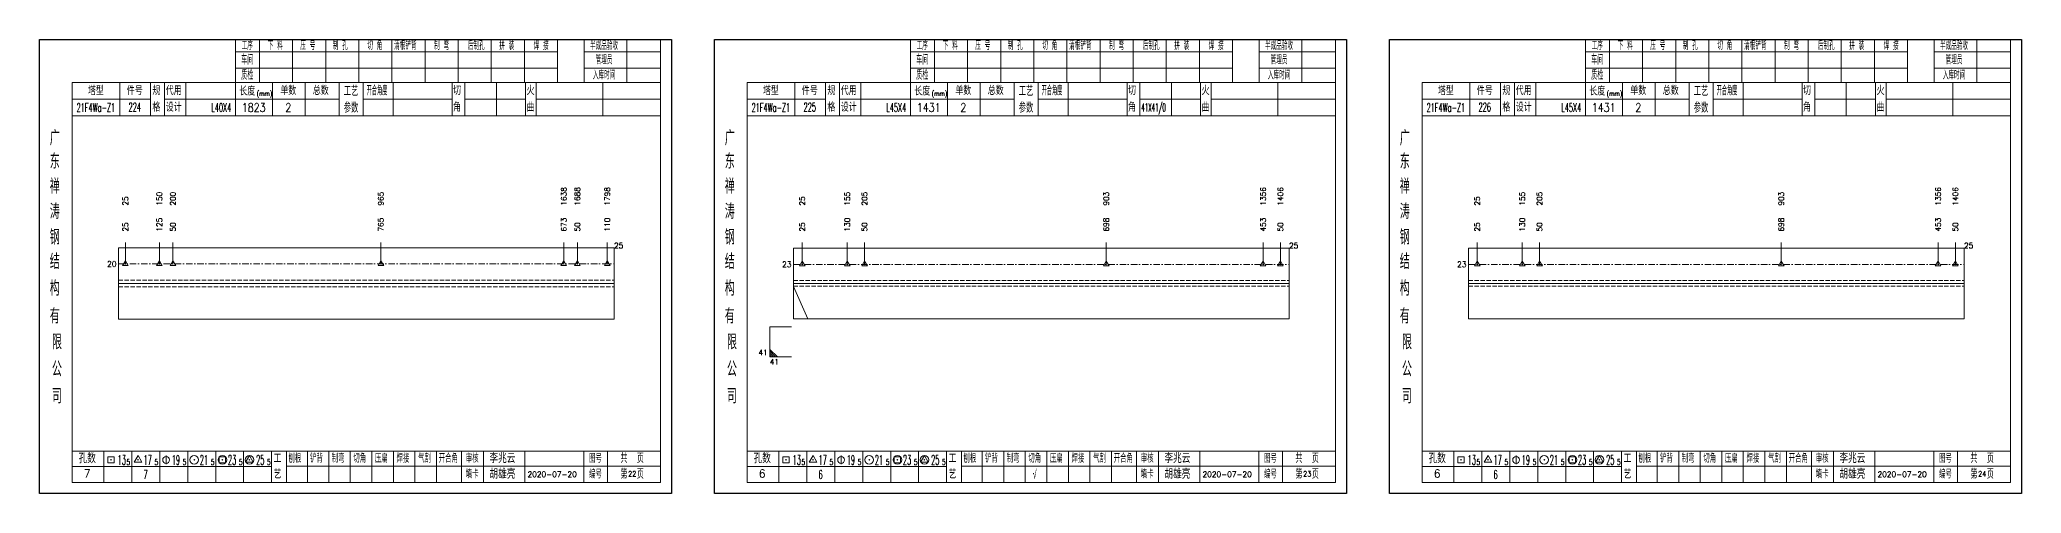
# Model space of a CAD drawing. Extents: x 1310 to 15542, y -76 to 8381.
# Drawn here: x 8071 to 8988, y 5084 to 5294 of the extents above; entities that cross this region are included whole.
import ezdxf
from ezdxf.enums import TextEntityAlignment as Align

# ---------------------------------------------------------------- set-up
doc = ezdxf.new("R2010")
doc.units = 0
doc.header["$MEASUREMENT"] = 0
doc.linetypes.add('一点画线', pattern=[5.2, 3, -1, 0.2, -1])
doc.linetypes.add('虚线', pattern=[2.75, 2, -0.75])
doc.layers.get('0').update_dxf_attribs({"linetype": 'CONTINUOUS', "lineweight": 25})
for name, color, linetype, lineweight in [('1', 7, 'CONTINUOUS', 25), ('4', 7, 'CONTINUOUS', 25), ('5', 7, 'CONTINUOUS', 25)]:
    doc.layers.add(name, color=color, linetype=linetype, lineweight=lineweight)
doc.styles.get("Standard").update_dxf_attribs({"font": 'simplex.shx', "width": 0.7, "height": 3, "bigfont": 'gbhzfs.shx'})

# ---------------------------------------------------------------- blocks, each defined once
blk = doc.blocks.new('孔17.5')
at = {"layer": '5', "color": 7, "linetype": 'Continuous', "lineweight": 13}
for p, q in [((0, 1), (-0.866, -0.5)), ((-0.1, -0.1), (0.1, 0.1)), ((0.1, -0.1), (-0.1, 0.1)), ((0.866, -0.5), (0, 1)), ((-0.866, -0.5), (0.866, -0.5))]:
    blk.add_line(p, q, dxfattribs=at)
blk = doc.blocks.new('CTJGK')
at = {"color": 6, "linetype": 'Continuous'}
for p, q in [((0, 209.97), (292.13, 209.97)), ((0, 0), (0, 209.97)), ((292.13, 209.97), (292.13, 0)), ((292.13, 0), (0, 0))]:
    blk.add_line(p, q, dxfattribs=at)

msp = doc.modelspace()

# ---------------------------------------------------------------- linework, layer by layer
at = {"color": 7, "linetype": 'Continuous', "lineweight": 18}
for p, q in [((8107.652, 5197.354), (8107.652, 5164.354)), ((8107.652, 5197.354), (8336.782, 5197.354)), ((8336.782, 5197.354), (8336.782, 5164.354)), ((8419.782, 5197.187), (8419.782, 5164.521)), ((8419.782, 5197.187), (8648.912, 5197.187)), ((8648.912, 5197.187), (8648.912, 5164.521)), ((8731.912, 5197.187), (8731.912, 5164.521)), ((8731.912, 5197.187), (8961.042, 5197.187)), ((8961.042, 5197.187), (8961.042, 5164.521)), ((8107.652, 5180.854), (8336.782, 5180.854)), ((8419.782, 5180.854), (8648.912, 5180.854)), ((8731.912, 5180.854), (8961.042, 5180.854))]:
    msp.add_line(p, q, dxfattribs=at)
at = {"color": 7, "linetype": 'Continuous', "lineweight": 13}
for p, q in [((8110.794, 5189.854), (8110.794, 5199.854)), ((8126.505, 5189.854), (8126.505, 5199.854)), ((8132.789, 5189.854), (8132.789, 5199.854)), ((8228.941, 5189.854), (8228.941, 5199.854)), ((8313.529, 5189.854), (8313.529, 5199.854)), ((8319.814, 5189.854), (8319.814, 5199.854)), ((8333.639, 5189.854), (8333.639, 5199.854)), ((8423.785, 5189.687), (8423.785, 5199.854)), ((8444.6, 5189.687), (8444.6, 5199.854)), ((8452.606, 5189.687), (8452.606, 5199.854)), ((8564.369, 5189.687), (8564.369, 5199.854)), ((8636.903, 5189.687), (8636.903, 5199.854)), ((8644.909, 5189.687), (8644.909, 5199.854)), ((8735.915, 5189.687), (8735.915, 5199.854)), ((8756.73, 5189.687), (8756.73, 5199.854)), ((8764.736, 5189.687), (8764.736, 5199.854)), ((8876.499, 5189.687), (8876.499, 5199.854)), ((8949.033, 5189.687), (8949.033, 5199.854)), ((8957.039, 5189.687), (8957.039, 5199.854)), ((8419.782, 5179.402), (8426.347, 5164.521)), ((8408.782, 5160.854), (8418.782, 5160.854)), ((8408.782, 5160.854), (8408.782, 5146.854)), ((8412.282, 5146.854), (8408.782, 5150.354)), ((8411.407, 5146.854), (8408.782, 5149.479)), ((8410.532, 5146.854), (8408.782, 5148.604)), ((8409.657, 5146.854), (8408.782, 5147.729)), ((8408.782, 5146.854), (8418.782, 5146.854))]:
    msp.add_line(p, q, dxfattribs=at)
at = {"color": 3, "linetype": '一点画线', "lineweight": 13}
for p, q in [((8107.652, 5189.854), (8336.782, 5189.854)), ((8419.782, 5189.687), (8648.912, 5189.687)), ((8731.912, 5189.687), (8961.042, 5189.687))]:
    msp.add_line(p, q, dxfattribs=at)
at = {"color": 1, "linetype": '虚线', "lineweight": 18}
for p, q in [((8107.652, 5182.354), (8336.782, 5182.354)), ((8107.652, 5179.354), (8336.782, 5179.354)), ((8419.782, 5182.187), (8648.912, 5182.187)), ((8419.782, 5179.521), (8648.912, 5179.521)), ((8731.912, 5182.187), (8961.042, 5182.187)), ((8731.912, 5179.521), (8961.042, 5179.521))]:
    msp.add_line(p, q, dxfattribs=at)
at = {"layer": '1', "color": 7, "linetype": 'Continuous', "lineweight": 18}
for p, q in [((8107.652, 5164.354), (8336.782, 5164.354)), ((8419.782, 5164.521), (8648.912, 5164.521)), ((8731.912, 5164.521), (8961.042, 5164.521))]:
    msp.add_line(p, q, dxfattribs=at)
at = {"layer": '4', "color": 1, "linetype": 'Continuous', "lineweight": 18}
for p, q in [((8071.152, 5293.681), (8071.152, 5083.711)), ((8363.282, 5293.681), (8071.152, 5293.681)), ((8161.782, 5293.681), (8161.782, 5273.841)), ((8310.622, 5287.951), (8161.782, 5287.951)), ((8172.812, 5293.681), (8172.812, 5273.821)), ((8188.122, 5293.681), (8188.122, 5273.821)), ((8203.442, 5293.681), (8203.442, 5273.821)), ((8218.752, 5293.681), (8218.752, 5273.821)), ((8234.062, 5293.681), (8234.062, 5273.821)), ((8249.372, 5293.681), (8249.372, 5273.821)), ((8264.692, 5293.681), (8264.692, 5273.821)), ((8280.002, 5293.681), (8280.002, 5273.821)), ((8295.312, 5293.681), (8295.312, 5273.821)), ((8310.622, 5293.681), (8310.622, 5273.841)), ((8310.622, 5293.681), (8310.622, 5273.821)), ((8322.902, 5293.681), (8322.902, 5273.821)), ((8358.232, 5287.951), (8322.902, 5287.951)), ((8342.652, 5293.681), (8342.652, 5273.821)), ((8358.232, 5293.681), (8358.232, 5273.821)), ((8363.282, 5263.881), (8363.282, 5293.681)), ((8383.282, 5293.681), (8383.282, 5083.711)), ((8675.412, 5293.681), (8383.282, 5293.681)), ((8473.912, 5293.681), (8473.912, 5273.841)), ((8622.752, 5287.951), (8473.912, 5287.951)), ((8484.942, 5293.681), (8484.942, 5273.821)), ((8500.252, 5293.681), (8500.252, 5273.821)), ((8515.572, 5293.681), (8515.572, 5273.821)), ((8530.882, 5293.681), (8530.882, 5273.821)), ((8546.192, 5293.681), (8546.192, 5273.821)), ((8561.502, 5293.681), (8561.502, 5273.821)), ((8576.822, 5293.681), (8576.822, 5273.821)), ((8592.132, 5293.681), (8592.132, 5273.821)), ((8607.442, 5293.681), (8607.442, 5273.821)), ((8622.752, 5293.681), (8622.752, 5273.841)), ((8622.752, 5293.681), (8622.752, 5273.821)), ((8635.032, 5293.681), (8635.032, 5273.821)), ((8670.362, 5287.951), (8635.032, 5287.951)), ((8654.782, 5293.681), (8654.782, 5273.821)), ((8670.362, 5293.681), (8670.362, 5273.821)), ((8675.412, 5263.881), (8675.412, 5293.681)), ((8695.412, 5293.681), (8695.412, 5083.711)), ((8987.542, 5293.681), (8695.412, 5293.681)), ((8786.042, 5293.681), (8786.042, 5273.841)), ((8934.882, 5287.951), (8786.042, 5287.951)), ((8797.072, 5293.681), (8797.072, 5273.821)), ((8812.382, 5293.681), (8812.382, 5273.821)), ((8827.702, 5293.681), (8827.702, 5273.821)), ((8843.012, 5293.681), (8843.012, 5273.821)), ((8858.322, 5293.681), (8858.322, 5273.821)), ((8873.632, 5293.681), (8873.632, 5273.821)), ((8888.952, 5293.681), (8888.952, 5273.821)), ((8904.262, 5293.681), (8904.262, 5273.821)), ((8919.572, 5293.681), (8919.572, 5273.821)), ((8934.882, 5293.681), (8934.882, 5273.841)), ((8934.882, 5293.681), (8934.882, 5273.821)), ((8947.162, 5293.681), (8947.162, 5273.821)), ((8982.492, 5287.951), (8947.162, 5287.951)), ((8966.912, 5293.681), (8966.912, 5273.821)), ((8982.492, 5293.681), (8982.492, 5273.821)), ((8987.542, 5263.881), (8987.542, 5293.681)), ((8310.622, 5280.471), (8161.782, 5280.471)), ((8358.232, 5280.471), (8322.902, 5280.471)), ((8622.752, 5280.471), (8473.912, 5280.471)), ((8670.362, 5280.471), (8635.032, 5280.471)), ((8934.882, 5280.471), (8786.042, 5280.471)), ((8982.492, 5280.471), (8947.162, 5280.471)), ((8086.162, 5273.821), (8086.162, 5088.761)), ((8358.232, 5273.821), (8086.162, 5273.821)), ((8108.282, 5273.831), (8108.282, 5258.411)), ((8122.432, 5258.411), (8122.432, 5273.821)), ((8128.932, 5258.411), (8128.932, 5273.821)), ((8138.802, 5273.821), (8138.802, 5258.411)), ((8161.782, 5273.841), (8161.782, 5258.411)), ((8178.902, 5273.821), (8178.902, 5258.411)), ((8193.952, 5273.821), (8193.952, 5258.411)), ((8209.652, 5273.821), (8209.652, 5258.411)), ((8220.712, 5273.821), (8220.712, 5258.411)), ((8234.662, 5273.821), (8234.662, 5258.411)), ((8261.962, 5273.821), (8261.962, 5258.411)), ((8267.722, 5273.821), (8267.722, 5258.411)), ((8282.342, 5273.821), (8282.342, 5258.411)), ((8295.802, 5273.821), (8295.802, 5258.411)), ((8300.792, 5273.821), (8300.792, 5258.411)), ((8331.532, 5273.821), (8331.532, 5258.411)), ((8358.232, 5088.761), (8358.232, 5273.821)), ((8398.292, 5273.821), (8398.292, 5088.761)), ((8670.362, 5273.821), (8398.292, 5273.821)), ((8420.412, 5273.831), (8420.412, 5258.411)), ((8434.562, 5258.411), (8434.562, 5273.821)), ((8441.062, 5258.411), (8441.062, 5273.821)), ((8450.932, 5273.821), (8450.932, 5258.411)), ((8473.912, 5273.841), (8473.912, 5258.411)), ((8491.032, 5273.821), (8491.032, 5258.411)), ((8506.082, 5273.821), (8506.082, 5258.411)), ((8521.782, 5273.821), (8521.782, 5258.411)), ((8532.842, 5273.821), (8532.842, 5258.411)), ((8546.792, 5273.821), (8546.792, 5258.411)), ((8574.092, 5273.821), (8574.092, 5258.411)), ((8579.852, 5273.821), (8579.852, 5258.411)), ((8594.472, 5273.821), (8594.472, 5258.411)), ((8607.932, 5273.821), (8607.932, 5258.411)), ((8612.922, 5273.821), (8612.922, 5258.411)), ((8643.662, 5273.821), (8643.662, 5258.411)), ((8670.362, 5088.761), (8670.362, 5273.821)), ((8710.422, 5273.821), (8710.422, 5088.761)), ((8982.492, 5273.821), (8710.422, 5273.821)), ((8732.542, 5273.831), (8732.542, 5258.411)), ((8746.692, 5258.411), (8746.692, 5273.821)), ((8753.192, 5258.411), (8753.192, 5273.821)), ((8763.062, 5273.821), (8763.062, 5258.411)), ((8786.042, 5273.841), (8786.042, 5258.411)), ((8803.162, 5273.821), (8803.162, 5258.411)), ((8818.212, 5273.821), (8818.212, 5258.411)), ((8833.912, 5273.821), (8833.912, 5258.411)), ((8844.972, 5273.821), (8844.972, 5258.411)), ((8858.922, 5273.821), (8858.922, 5258.411)), ((8886.222, 5273.821), (8886.222, 5258.411)), ((8891.982, 5273.821), (8891.982, 5258.411)), ((8906.602, 5273.821), (8906.602, 5258.411)), ((8920.062, 5273.821), (8920.062, 5258.411)), ((8925.052, 5273.821), (8925.052, 5258.411)), ((8955.792, 5273.821), (8955.792, 5258.411)), ((8982.492, 5088.761), (8982.492, 5273.821)), ((8122.432, 5266.061), (8086.162, 5266.061)), ((8209.652, 5266.111), (8128.932, 5266.111)), ((8220.712, 5266.111), (8261.962, 5266.111)), ((8267.722, 5266.111), (8295.802, 5266.111)), ((8300.792, 5266.111), (8358.412, 5266.111)), ((8363.282, 5083.711), (8363.282, 5263.881)), ((8434.562, 5266.061), (8398.292, 5266.061)), ((8521.782, 5266.111), (8441.062, 5266.111)), ((8532.842, 5266.111), (8574.092, 5266.111)), ((8579.852, 5266.111), (8607.932, 5266.111)), ((8612.922, 5266.111), (8670.542, 5266.111)), ((8675.412, 5083.711), (8675.412, 5263.881)), ((8746.692, 5266.061), (8710.422, 5266.061)), ((8833.912, 5266.111), (8753.192, 5266.111)), ((8844.972, 5266.111), (8886.222, 5266.111)), ((8891.982, 5266.111), (8920.062, 5266.111)), ((8925.052, 5266.111), (8982.672, 5266.111)), ((8987.542, 5083.711), (8987.542, 5263.881)), ((8358.412, 5258.411), (8086.162, 5258.411)), ((8670.542, 5258.411), (8398.292, 5258.411)), ((8982.672, 5258.411), (8710.422, 5258.411)), ((8086.162, 5103.291), (8358.232, 5103.291)), ((8178.412, 5096.161), (8086.162, 5096.161)), ((8100.852, 5103.291), (8100.852, 5088.761)), ((8113.782, 5088.761), (8113.782, 5103.291)), ((8126.712, 5103.291), (8126.712, 5088.761)), ((8139.632, 5088.761), (8139.632, 5103.291)), ((8152.562, 5103.291), (8152.562, 5088.761)), ((8165.492, 5088.761), (8165.492, 5103.291)), ((8178.412, 5088.761), (8178.412, 5103.291)), ((8185.242, 5096.321), (8358.232, 5096.321)), ((8185.282, 5088.761), (8185.282, 5103.291)), ((8194.942, 5088.761), (8194.942, 5103.291)), ((8204.882, 5088.761), (8204.882, 5103.291)), ((8214.822, 5088.761), (8214.822, 5103.291)), ((8224.772, 5088.761), (8224.772, 5103.291)), ((8234.712, 5088.761), (8234.712, 5103.291)), ((8244.652, 5088.761), (8244.652, 5103.291)), ((8254.602, 5088.761), (8254.602, 5103.291)), ((8266.242, 5088.761), (8266.242, 5103.291)), ((8276.392, 5088.761), (8276.392, 5103.291)), ((8295.452, 5088.761), (8295.452, 5103.291)), ((8322.832, 5088.761), (8322.832, 5103.291)), ((8333.792, 5088.761), (8333.792, 5103.291)), ((8398.292, 5103.291), (8670.362, 5103.291)), ((8490.542, 5096.161), (8398.292, 5096.161)), ((8412.982, 5103.291), (8412.982, 5088.761)), ((8425.912, 5088.761), (8425.912, 5103.291)), ((8438.842, 5103.291), (8438.842, 5088.761)), ((8451.762, 5088.761), (8451.762, 5103.291)), ((8464.692, 5103.291), (8464.692, 5088.761)), ((8477.622, 5088.761), (8477.622, 5103.291)), ((8490.542, 5088.761), (8490.542, 5103.291)), ((8497.372, 5096.321), (8670.362, 5096.321)), ((8497.412, 5088.761), (8497.412, 5103.291)), ((8507.072, 5088.761), (8507.072, 5103.291)), ((8517.012, 5088.761), (8517.012, 5103.291)), ((8526.952, 5088.761), (8526.952, 5103.291)), ((8536.902, 5088.761), (8536.902, 5103.291)), ((8546.842, 5088.761), (8546.842, 5103.291)), ((8556.782, 5088.761), (8556.782, 5103.291)), ((8566.732, 5088.761), (8566.732, 5103.291)), ((8578.372, 5088.761), (8578.372, 5103.291)), ((8588.522, 5088.761), (8588.522, 5103.291)), ((8607.582, 5088.761), (8607.582, 5103.291)), ((8634.962, 5088.761), (8634.962, 5103.291)), ((8645.922, 5088.761), (8645.922, 5103.291)), ((8710.422, 5103.291), (8982.492, 5103.291)), ((8802.672, 5096.161), (8710.422, 5096.161)), ((8725.112, 5103.291), (8725.112, 5088.761)), ((8738.042, 5088.761), (8738.042, 5103.291)), ((8750.972, 5103.291), (8750.972, 5088.761)), ((8763.892, 5088.761), (8763.892, 5103.291)), ((8776.822, 5103.291), (8776.822, 5088.761)), ((8789.752, 5088.761), (8789.752, 5103.291)), ((8802.672, 5088.761), (8802.672, 5103.291)), ((8809.502, 5096.321), (8982.492, 5096.321)), ((8809.542, 5088.761), (8809.542, 5103.291)), ((8819.202, 5088.761), (8819.202, 5103.291)), ((8829.142, 5088.761), (8829.142, 5103.291)), ((8839.082, 5088.761), (8839.082, 5103.291)), ((8849.032, 5088.761), (8849.032, 5103.291)), ((8858.972, 5088.761), (8858.972, 5103.291)), ((8868.912, 5088.761), (8868.912, 5103.291)), ((8878.862, 5088.761), (8878.862, 5103.291)), ((8890.502, 5088.761), (8890.502, 5103.291)), ((8900.652, 5088.761), (8900.652, 5103.291)), ((8919.712, 5088.761), (8919.712, 5103.291)), ((8947.092, 5088.761), (8947.092, 5103.291)), ((8958.052, 5088.761), (8958.052, 5103.291)), ((8086.162, 5088.761), (8358.232, 5088.761)), ((8398.292, 5088.761), (8670.362, 5088.761)), ((8710.422, 5088.761), (8982.492, 5088.761)), ((8071.152, 5083.711), (8363.282, 5083.711)), ((8383.282, 5083.711), (8675.412, 5083.711)), ((8695.412, 5083.711), (8987.542, 5083.711))]:
    msp.add_line(p, q, dxfattribs=at)
at = {"layer": '4', "color": 7, "linetype": 'Continuous', "lineweight": 13}
for p, q in [((8102.738, 5097.797), (8102.738, 5100.625)), ((8102.738, 5100.625), (8105.566, 5100.625)), ((8105.566, 5097.797), (8102.738, 5097.797)), ((8103.952, 5099.011), (8104.352, 5099.411)), ((8104.352, 5099.011), (8103.952, 5099.411)), ((8105.566, 5100.625), (8105.566, 5097.797)), ((8116.652, 5101.211), (8114.92, 5098.211)), ((8114.92, 5098.211), (8118.384, 5098.211)), ((8116.452, 5099.011), (8116.852, 5099.411)), ((8116.852, 5099.011), (8116.452, 5099.411)), ((8118.384, 5098.211), (8116.652, 5101.211)), ((8129.652, 5101.211), (8129.652, 5097.211)), ((8142.452, 5099.011), (8142.852, 5099.411)), ((8142.852, 5099.011), (8142.452, 5099.411)), ((8154.238, 5097.797), (8154.238, 5100.625)), ((8154.238, 5100.625), (8157.066, 5100.625)), ((8157.066, 5097.797), (8154.238, 5097.797)), ((8155.452, 5099.011), (8155.852, 5099.411)), ((8155.852, 5099.011), (8155.452, 5099.411)), ((8157.066, 5100.625), (8157.066, 5097.797)), ((8168.152, 5101.211), (8166.42, 5098.211)), ((8166.42, 5098.211), (8169.884, 5098.211)), ((8167.952, 5099.011), (8168.352, 5099.411)), ((8168.352, 5099.011), (8167.952, 5099.411)), ((8169.884, 5098.211), (8168.152, 5101.211)), ((8414.868, 5097.797), (8414.868, 5100.625)), ((8414.868, 5100.625), (8417.696, 5100.625)), ((8417.696, 5097.797), (8414.868, 5097.797)), ((8416.082, 5099.011), (8416.482, 5099.411)), ((8416.482, 5099.011), (8416.082, 5099.411)), ((8417.696, 5100.625), (8417.696, 5097.797)), ((8428.782, 5101.211), (8427.05, 5098.211)), ((8427.05, 5098.211), (8430.514, 5098.211)), ((8428.582, 5099.011), (8428.982, 5099.411)), ((8428.982, 5099.011), (8428.582, 5099.411)), ((8430.514, 5098.211), (8428.782, 5101.211)), ((8441.782, 5101.211), (8441.782, 5097.211)), ((8454.582, 5099.011), (8454.982, 5099.411)), ((8454.982, 5099.011), (8454.582, 5099.411)), ((8466.368, 5097.797), (8466.368, 5100.625)), ((8466.368, 5100.625), (8469.196, 5100.625)), ((8469.196, 5097.797), (8466.368, 5097.797)), ((8467.582, 5099.011), (8467.982, 5099.411)), ((8467.982, 5099.011), (8467.582, 5099.411)), ((8469.196, 5100.625), (8469.196, 5097.797)), ((8480.282, 5101.211), (8478.55, 5098.211)), ((8478.55, 5098.211), (8482.014, 5098.211)), ((8480.082, 5099.011), (8480.482, 5099.411)), ((8480.482, 5099.011), (8480.082, 5099.411)), ((8482.014, 5098.211), (8480.282, 5101.211)), ((8726.998, 5097.797), (8726.998, 5100.625)), ((8726.998, 5100.625), (8729.826, 5100.625)), ((8729.826, 5097.797), (8726.998, 5097.797)), ((8728.212, 5099.011), (8728.612, 5099.411)), ((8728.612, 5099.011), (8728.212, 5099.411)), ((8729.826, 5100.625), (8729.826, 5097.797)), ((8740.912, 5101.211), (8739.18, 5098.211)), ((8739.18, 5098.211), (8742.644, 5098.211)), ((8740.712, 5099.011), (8741.112, 5099.411)), ((8741.112, 5099.011), (8740.712, 5099.411)), ((8742.644, 5098.211), (8740.912, 5101.211)), ((8753.912, 5101.211), (8753.912, 5097.211)), ((8766.712, 5099.011), (8767.112, 5099.411)), ((8767.112, 5099.011), (8766.712, 5099.411)), ((8778.498, 5097.797), (8778.498, 5100.625)), ((8778.498, 5100.625), (8781.326, 5100.625)), ((8781.326, 5097.797), (8778.498, 5097.797)), ((8779.712, 5099.011), (8780.112, 5099.411)), ((8780.112, 5099.011), (8779.712, 5099.411)), ((8781.326, 5100.625), (8781.326, 5097.797)), ((8792.412, 5101.211), (8790.68, 5098.211)), ((8790.68, 5098.211), (8794.144, 5098.211)), ((8792.212, 5099.011), (8792.612, 5099.411)), ((8792.612, 5099.011), (8792.212, 5099.411)), ((8794.144, 5098.211), (8792.412, 5101.211))]:
    msp.add_line(p, q, dxfattribs=at)
for centre, radius in [((8129.652, 5099.211), 1.6), ((8142.652, 5099.211), 2), ((8155.652, 5099.211), 2), ((8168.152, 5099.211), 2), ((8441.782, 5099.211), 1.6), ((8454.782, 5099.211), 2), ((8467.782, 5099.211), 2), ((8480.282, 5099.211), 2), ((8753.912, 5099.211), 1.6), ((8766.912, 5099.211), 2), ((8779.912, 5099.211), 2), ((8792.412, 5099.211), 2)]:
    msp.add_circle(centre, radius, dxfattribs=at)

# ---------------------------------------------------------------- block references
at = {"color": 0, "linetype": 'Continuous'}
for p in [(8071.152, 5083.711), (8383.282, 5083.711), (8695.412, 5083.711)]:
    msp.add_blockref('CTJGK', p, dxfattribs=at)
at = {"color": 8, "linetype": 'Continuous', "lineweight": 9, "xscale": 1.5, "yscale": 1.5, "zscale": 1.5}
for p in [(8110.794, 5189.854), (8126.505, 5189.854), (8132.789, 5189.854), (8228.941, 5189.854), (8313.529, 5189.854), (8319.814, 5189.854), (8333.639, 5189.854), (8423.785, 5189.687), (8444.6, 5189.687), (8452.606, 5189.687), (8564.369, 5189.687), (8636.903, 5189.687), (8644.909, 5189.687), (8735.915, 5189.687), (8756.73, 5189.687), (8764.736, 5189.687), (8876.499, 5189.687), (8949.033, 5189.687), (8957.039, 5189.687)]:
    msp.add_blockref('孔17.5', p, dxfattribs=at)

# ---------------------------------------------------------------- texts
at = {"color": 7, "linetype": 'Continuous', "lineweight": 13}
for s, p in [('1638', (8313.529, 5216.854)), ('1688', (8319.814, 5216.854)), ('1798', (8333.639, 5216.854)), ('1356', (8636.903, 5216.854)), ('1406', (8644.909, 5216.854)), ('1356', (8949.033, 5216.854)), ('1406', (8957.039, 5216.854)), ('25', (8110.794, 5216.854)), ('150', (8126.505, 5216.854)), ('200', (8132.789, 5216.854)), ('965', (8228.941, 5216.854)), ('25', (8423.785, 5216.854)), ('155', (8444.6, 5216.854)), ('205', (8452.606, 5216.854)), ('903', (8564.369, 5216.854)), ('25', (8735.915, 5216.854)), ('155', (8756.73, 5216.854)), ('205', (8764.736, 5216.854)), ('903', (8876.499, 5216.854))]:
    msp.add_text(s, height=2.5, rotation=90, dxfattribs=at).set_placement(p, align=Align.MIDDLE_LEFT)
at = {"color": 8, "linetype": 'Continuous', "lineweight": 9}
for s, p in [('25', (8110.794, 5204.854)), ('125', (8126.505, 5204.854)), ('50', (8132.789, 5204.854)), ('765', (8228.941, 5204.854)), ('673', (8313.529, 5204.854)), ('50', (8319.814, 5204.854)), ('110', (8333.639, 5204.854)), ('25', (8423.785, 5204.854)), ('130', (8444.6, 5204.854)), ('50', (8452.606, 5204.854)), ('698', (8564.369, 5204.854)), ('453', (8636.903, 5204.854)), ('50', (8644.909, 5204.854)), ('25', (8735.915, 5204.854)), ('130', (8756.73, 5204.854)), ('50', (8764.736, 5204.854)), ('698', (8876.499, 5204.854)), ('453', (8949.033, 5204.854)), ('50', (8957.039, 5204.854))]:
    msp.add_text(s, height=2.5, rotation=90, dxfattribs=at).set_placement(p, align=Align.MIDDLE_LEFT)
at = {"color": 7, "linetype": 'Continuous', "lineweight": 13}
for p in [(8336.782, 5198.354), (8648.912, 5198.354), (8961.042, 5198.354)]:
    msp.add_text('25', height=2.5, dxfattribs=at).set_placement(p, align=Align.MIDDLE_LEFT)
for s, p in [('20', (8106.652, 5189.854)), ('23', (8418.782, 5189.687)), ('23', (8730.912, 5189.687))]:
    msp.add_text(s, height=2.5, dxfattribs=at).set_placement(p, align=Align.MIDDLE_RIGHT)
msp.add_text('41', height=2.5, dxfattribs=at).set_placement((8407.782, 5146.854), align=Align.BOTTOM_RIGHT)
msp.add_text('41', height=2.5, dxfattribs=at).set_placement((8408.782, 5145.854), align=Align.TOP_LEFT)
at = {"layer": '4', "color": 1, "linetype": 'Continuous', "lineweight": 25}
for s, height, width, p in [('工序', 3.7, 0.7, (8167.152, 5290.811)), ('下 料', 3.7, 0.7, (8180.152, 5290.811)), ('压 号', 3.7, 0.7, (8195.152, 5290.811)), ('制 孔', 3.7, 0.7, (8210.152, 5290.811)), ('切 角', 3.7, 0.7, (8226.152, 5290.811)), ('清根铲背 ', 3.7, 0.7, (8241.152, 5290.811)), (' 制 弯', 3.7, 0.7, (8256.152, 5290.811)), (' 后制孔', 3.7, 0.7, (8272.152, 5290.811)), ('拼 装', 3.7, 0.7, (8287.152, 5290.811)), (' 焊 接', 3.7, 0.7, (8302.152, 5290.811)), ('半成品验收', 3.7, 0.7, (8332.152, 5290.811)), ('工序', 3.7, 0.7, (8479.282, 5290.811)), ('下 料', 3.7, 0.7, (8492.282, 5290.811)), ('压 号', 3.7, 0.7, (8507.282, 5290.811)), ('制 孔', 3.7, 0.7, (8522.282, 5290.811)), ('切 角', 3.7, 0.7, (8538.282, 5290.811)), ('清根铲背 ', 3.7, 0.7, (8553.282, 5290.811)), (' 制 弯', 3.7, 0.7, (8568.282, 5290.811)), (' 后制孔', 3.7, 0.7, (8584.282, 5290.811)), ('拼 装', 3.7, 0.7, (8599.282, 5290.811)), (' 焊 接', 3.7, 0.7, (8614.282, 5290.811)), ('半成品验收', 3.7, 0.7, (8644.282, 5290.811)), ('工序', 3.7, 0.7, (8791.412, 5290.811)), ('下 料', 3.7, 0.7, (8804.412, 5290.811)), ('压 号', 3.7, 0.7, (8819.412, 5290.811)), ('制 孔', 3.7, 0.7, (8834.412, 5290.811)), ('切 角', 3.7, 0.7, (8850.412, 5290.811)), ('清根铲背 ', 3.7, 0.7, (8865.412, 5290.811)), (' 制 弯', 3.7, 0.7, (8880.412, 5290.811)), (' 后制孔', 3.7, 0.7, (8896.412, 5290.811)), ('拼 装', 3.7, 0.7, (8911.412, 5290.811)), (' 焊 接', 3.7, 0.7, (8926.412, 5290.811)), ('半成品验收', 3.7, 0.7, (8956.412, 5290.811)), ('质检', 4, 0.7, (8167.152, 5277.151)), ('车间', 4, 0.7, (8167.152, 5284.211)), ('入库时间', 3.7, 0.7, (8332.152, 5277.151)), ('管理员', 3.7, 0.7, (8332.152, 5284.211)), ('质检', 4, 0.7, (8479.282, 5277.151)), ('车间', 4, 0.7, (8479.282, 5284.211)), ('入库时间', 3.7, 0.7, (8644.282, 5277.151)), ('管理员', 3.7, 0.7, (8644.282, 5284.211)), ('质检', 4, 0.7, (8791.412, 5277.151)), ('车间', 4, 0.7, (8791.412, 5284.211)), ('入库时间', 3.7, 0.7, (8956.412, 5277.151)), ('管理员', 3.7, 0.7, (8956.412, 5284.211)), ('(mm)', 2.24, 0.7, (8175.152, 5268.711)), ('工艺', 4.8, 0.7, (8215.152, 5269.971)), ('开合角度', 4, 0.6, (8227.152, 5269.971)), ('(mm)', 2.24, 0.7, (8487.282, 5268.711)), ('工艺', 4.8, 0.7, (8527.282, 5269.971)), ('开合角度', 4, 0.6, (8539.282, 5269.971)), ('(mm)', 2.24, 0.7, (8799.412, 5268.711)), ('工艺', 4.8, 0.7, (8839.412, 5269.971)), ('开合角度', 4, 0.6, (8851.412, 5269.971)), ('21F4Wa-Z1', 4, 0.5, (8097.152, 5262.231)), ('224', 4, 0.5, (8115.152, 5262.481)), ('L40X4', 4, 0.5, (8155.152, 5262.211)), ('1823', 4, 0.8, (8170.152, 5262.261)), ('2', 4, 0.8, (8186.152, 5262.261)), ('参数', 4.8, 0.7, (8215.152, 5262.261)), ('21F4Wa-Z1', 4, 0.5, (8409.282, 5262.231)), ('225', 4, 0.5, (8427.282, 5262.481)), ('L45X4', 4, 0.5, (8467.282, 5262.211)), ('1431', 4, 0.8, (8482.282, 5262.261)), ('2', 4, 0.8, (8498.282, 5262.261)), ('参数', 4.8, 0.7, (8527.282, 5262.261)), ('41X41/0', 3.8, 0.4, (8586.282, 5262.261)), ('21F4Wa-Z1', 4, 0.5, (8721.412, 5262.231)), ('226', 4, 0.5, (8739.412, 5262.481)), ('L45X4', 4, 0.5, (8779.412, 5262.211)), ('1431', 4, 0.8, (8794.412, 5262.261)), ('2', 4, 0.8, (8810.412, 5262.261)), ('参数', 4.8, 0.7, (8839.412, 5262.261)), ('广', 6.96, 0.7, (8078.152, 5248.181)), ('广', 6.96, 0.7, (8390.282, 5248.181)), ('广', 6.96, 0.7, (8702.412, 5248.181)), ('东', 6.96, 0.7, (8078.152, 5237.391)), ('东', 6.96, 0.7, (8390.282, 5237.391)), ('东', 6.96, 0.7, (8702.412, 5237.391)), ('禅', 6.96, 0.7, (8078.152, 5225.801)), ('禅', 6.96, 0.7, (8390.282, 5225.801)), ('禅', 6.96, 0.7, (8702.412, 5225.801)), ('涛', 6.96, 0.7, (8078.152, 5214.201)), ('涛', 6.96, 0.7, (8390.282, 5214.201)), ('涛', 6.96, 0.7, (8702.412, 5214.201)), ('钢', 6.96, 0.7, (8078.152, 5202.311)), ('钢', 6.96, 0.7, (8390.282, 5202.311)), ('钢', 6.96, 0.7, (8702.412, 5202.311)), ('结', 6.96, 0.7, (8078.152, 5191.001)), ('结', 6.96, 0.7, (8390.282, 5191.001)), ('结', 6.96, 0.7, (8702.412, 5191.001)), ('构', 6.96, 0.7, (8078.152, 5178.621)), ('构', 6.96, 0.7, (8390.282, 5178.621)), ('构', 6.96, 0.7, (8702.412, 5178.621)), ('有', 6.96, 0.7, (8078.152, 5165.811)), ('有', 6.96, 0.7, (8390.282, 5165.811)), ('有', 6.96, 0.7, (8702.412, 5165.811)), ('限', 6.96, 0.7, (8079.152, 5153.811)), ('限', 6.96, 0.7, (8391.282, 5153.811)), ('限', 6.96, 0.7, (8703.412, 5153.811)), ('公', 6.96, 0.7, (8079.152, 5141.271)), ('公', 6.96, 0.7, (8391.282, 5141.271)), ('公', 6.96, 0.7, (8703.412, 5141.271)), ('司', 6.96, 0.7, (8079.152, 5128.791)), ('司', 6.96, 0.7, (8391.282, 5128.791)), ('司', 6.96, 0.7, (8703.412, 5128.791)), ('13', 4.47, 0.5, (8109.152, 5099.211)), ('5', 2.68, 0.6, (8112.152, 5098.211)), ('17', 4.47, 0.5, (8121.152, 5099.211)), ('5', 2.68, 0.6, (8125.152, 5098.211)), ('19', 4.47, 0.5, (8134.152, 5099.211)), ('5', 2.68, 0.6, (8138.152, 5098.211)), ('21', 4.47, 0.5, (8147.152, 5099.211)), ('5', 2.68, 0.6, (8151.152, 5098.211)), ('23', 4.47, 0.5, (8160.152, 5099.211)), ('5', 2.68, 0.6, (8164.152, 5098.211)), ('25', 4.47, 0.5, (8173.152, 5099.211)), ('5', 2.68, 0.6, (8177.152, 5098.211)), ('刨根', 3.7, 0.8, (8189.152, 5099.811)), ('铲背', 3.7, 0.8, (8199.152, 5099.811)), ('制弯', 3.7, 0.8, (8209.152, 5099.811)), ('切角', 3.7, 0.8, (8219.152, 5099.811)), ('压扁', 3.7, 0.8, (8229.152, 5099.811)), ('焊接', 3.7, 0.8, (8239.152, 5099.811)), ('气割', 3.7, 0.8, (8249.152, 5099.811)), ('开合角', 3.7, 0.8, (8260.152, 5099.811)), ('审核', 3.7, 0.8, (8271.152, 5099.811)), ('图号', 3.7, 0.8, (8328.152, 5099.811)), ('共  页', 4, 0.8, (8345.152, 5099.811)), ('13', 4.47, 0.5, (8421.282, 5099.211)), ('5', 2.68, 0.6, (8424.282, 5098.211)), ('17', 4.47, 0.5, (8433.282, 5099.211)), ('5', 2.68, 0.6, (8437.282, 5098.211)), ('19', 4.47, 0.5, (8446.282, 5099.211)), ('5', 2.68, 0.6, (8450.282, 5098.211)), ('21', 4.47, 0.5, (8459.282, 5099.211)), ('5', 2.68, 0.6, (8463.282, 5098.211)), ('23', 4.47, 0.5, (8472.282, 5099.211)), ('5', 2.68, 0.6, (8476.282, 5098.211)), ('25', 4.47, 0.5, (8485.282, 5099.211)), ('5', 2.68, 0.6, (8489.282, 5098.211)), ('刨根', 3.7, 0.8, (8501.282, 5099.811)), ('铲背', 3.7, 0.8, (8511.282, 5099.811)), ('制弯', 3.7, 0.8, (8521.282, 5099.811)), ('切角', 3.7, 0.8, (8531.282, 5099.811)), ('√', 4, 0.6, (8531.282, 5092.541)), ('压扁', 3.7, 0.8, (8541.282, 5099.811)), ('焊接', 3.7, 0.8, (8551.282, 5099.811)), ('气割', 3.7, 0.8, (8561.282, 5099.811)), ('开合角', 3.7, 0.8, (8572.282, 5099.811)), ('审核', 3.7, 0.8, (8583.282, 5099.811)), ('图号', 3.7, 0.8, (8640.282, 5099.811)), ('共  页', 4, 0.8, (8657.282, 5099.811)), ('13', 4.47, 0.5, (8733.412, 5099.211)), ('5', 2.68, 0.6, (8736.412, 5098.211)), ('17', 4.47, 0.5, (8745.412, 5099.211)), ('5', 2.68, 0.6, (8749.412, 5098.211)), ('19', 4.47, 0.5, (8758.412, 5099.211)), ('5', 2.68, 0.6, (8762.412, 5098.211)), ('21', 4.47, 0.5, (8771.412, 5099.211)), ('5', 2.68, 0.6, (8775.412, 5098.211)), ('23', 4.47, 0.5, (8784.412, 5099.211)), ('5', 2.68, 0.6, (8788.412, 5098.211)), ('25', 4.47, 0.5, (8797.412, 5099.211)), ('5', 2.68, 0.6, (8801.412, 5098.211)), ('刨根', 3.7, 0.8, (8813.412, 5099.811)), ('铲背', 3.7, 0.8, (8823.412, 5099.811)), ('制弯', 3.7, 0.8, (8833.412, 5099.811)), ('切角', 3.7, 0.8, (8843.412, 5099.811)), ('压扁', 3.7, 0.8, (8853.412, 5099.811)), ('焊接', 3.7, 0.8, (8863.412, 5099.811)), ('气割', 3.7, 0.8, (8873.412, 5099.811)), ('开合角', 3.7, 0.8, (8884.412, 5099.811)), ('审核', 3.7, 0.8, (8895.412, 5099.811)), ('图号', 3.7, 0.8, (8952.412, 5099.811)), ('共  页', 4, 0.8, (8969.412, 5099.811)), ('7', 4, 0.5, (8120.152, 5092.461)), ('填卡', 3.7, 0.8, (8271.152, 5092.541)), ('编号', 3.7, 0.8, (8328.152, 5092.541)), ('第  页', 4, 0.8, (8345.152, 5092.541)), ('6', 4, 0.5, (8432.282, 5092.461)), ('填卡', 3.7, 0.8, (8583.282, 5092.541)), ('编号', 3.7, 0.8, (8640.282, 5092.541)), ('第  页', 4, 0.8, (8657.282, 5092.541)), ('6', 4, 0.5, (8744.412, 5092.461)), ('填卡', 3.7, 0.8, (8895.412, 5092.541)), ('编号', 3.7, 0.8, (8952.412, 5092.541)), ('第  页', 4, 0.8, (8969.412, 5092.541))]:
    msp.add_text(s, height=height, dxfattribs=dict(at, width=width)).set_placement(p, align=Align.MIDDLE_CENTER)
for s, height, p in [('塔型', 3.7, (8097.152, 5269.941)), ('件号', 3.7, (8115.152, 5269.941)), ('规', 3.7, (8125.152, 5269.971)), ('代用', 3.7, (8133.152, 5269.971)), ('长度', 3.7, (8167.152, 5269.711)), ('单数', 3.7, (8186.152, 5269.971)), ('总数', 3.7, (8201.152, 5269.971)), ('切', 3.7, (8264.152, 5269.971)), ('火', 3.7, (8298.152, 5269.971)), ('塔型', 3.7, (8409.282, 5269.941)), ('件号', 3.7, (8427.282, 5269.941)), ('规', 3.7, (8437.282, 5269.971)), ('代用', 3.7, (8445.282, 5269.971)), ('长度', 3.7, (8479.282, 5269.711)), ('单数', 3.7, (8498.282, 5269.971)), ('总数', 3.7, (8513.282, 5269.971)), ('切', 3.7, (8576.282, 5269.971)), ('火', 3.7, (8610.282, 5269.971)), ('塔型', 3.7, (8721.412, 5269.941)), ('件号', 3.7, (8739.412, 5269.941)), ('规', 3.7, (8749.412, 5269.971)), ('代用', 3.7, (8757.412, 5269.971)), ('长度', 3.7, (8791.412, 5269.711)), ('单数', 3.7, (8810.412, 5269.971)), ('总数', 3.7, (8825.412, 5269.971)), ('切', 3.7, (8888.412, 5269.971)), ('火', 3.7, (8922.412, 5269.971)), ('格', 3.7, (8125.152, 5262.261)), ('设计', 3.7, (8133.152, 5262.261)), ('角', 3.7, (8264.152, 5262.261)), ('曲', 3.7, (8298.152, 5262.261)), ('格', 3.7, (8437.282, 5262.261)), ('设计', 3.7, (8445.282, 5262.261)), ('角', 3.7, (8576.282, 5262.261)), ('曲', 3.7, (8610.282, 5262.261)), ('格', 3.7, (8749.412, 5262.261)), ('设计', 3.7, (8757.412, 5262.261)), ('角', 3.7, (8888.412, 5262.261)), ('曲', 3.7, (8922.412, 5262.261)), ('孔数', 4, (8093.152, 5099.731)), ('工', 3.7, (8181.152, 5099.811)), ('李兆云', 4, (8285.152, 5099.811)), ('孔数', 4, (8405.282, 5099.731)), ('工', 3.7, (8493.282, 5099.811)), ('李兆云', 4, (8597.282, 5099.811)), ('孔数', 4, (8717.412, 5099.731)), ('工', 3.7, (8805.412, 5099.811)), ('李兆云', 4, (8909.412, 5099.811)), ('7', 3.7, (8093.152, 5092.901)), ('艺', 3.7, (8181.152, 5092.461)), ('胡雄亮', 4, (8285.152, 5092.541)), ('2020-07-20', 2.5, (8308.152, 5092.541)), ('6', 3.7, (8405.282, 5092.901)), ('艺', 3.7, (8493.282, 5092.461)), ('胡雄亮', 4, (8597.282, 5092.541)), ('2020-07-20', 2.5, (8620.282, 5092.541)), ('6', 3.7, (8717.412, 5092.901)), ('艺', 3.7, (8805.412, 5092.461)), ('胡雄亮', 4, (8909.412, 5092.541)), ('2020-07-20', 2.5, (8932.412, 5092.541))]:
    msp.add_text(s, height=height, dxfattribs=at).set_placement(p, align=Align.MIDDLE_CENTER)
at = {"layer": '4', "color": 6, "linetype": 'Continuous', "lineweight": 25, "width": 0.8}
for s, p in [('22', (8345.177, 5092.769)), ('23', (8657.307, 5092.769)), ('24', (8969.437, 5092.769))]:
    msp.add_text(s, height=2.5, dxfattribs=at).set_placement(p, align=Align.MIDDLE_CENTER)

doc.saveas('drawing.dxf')
